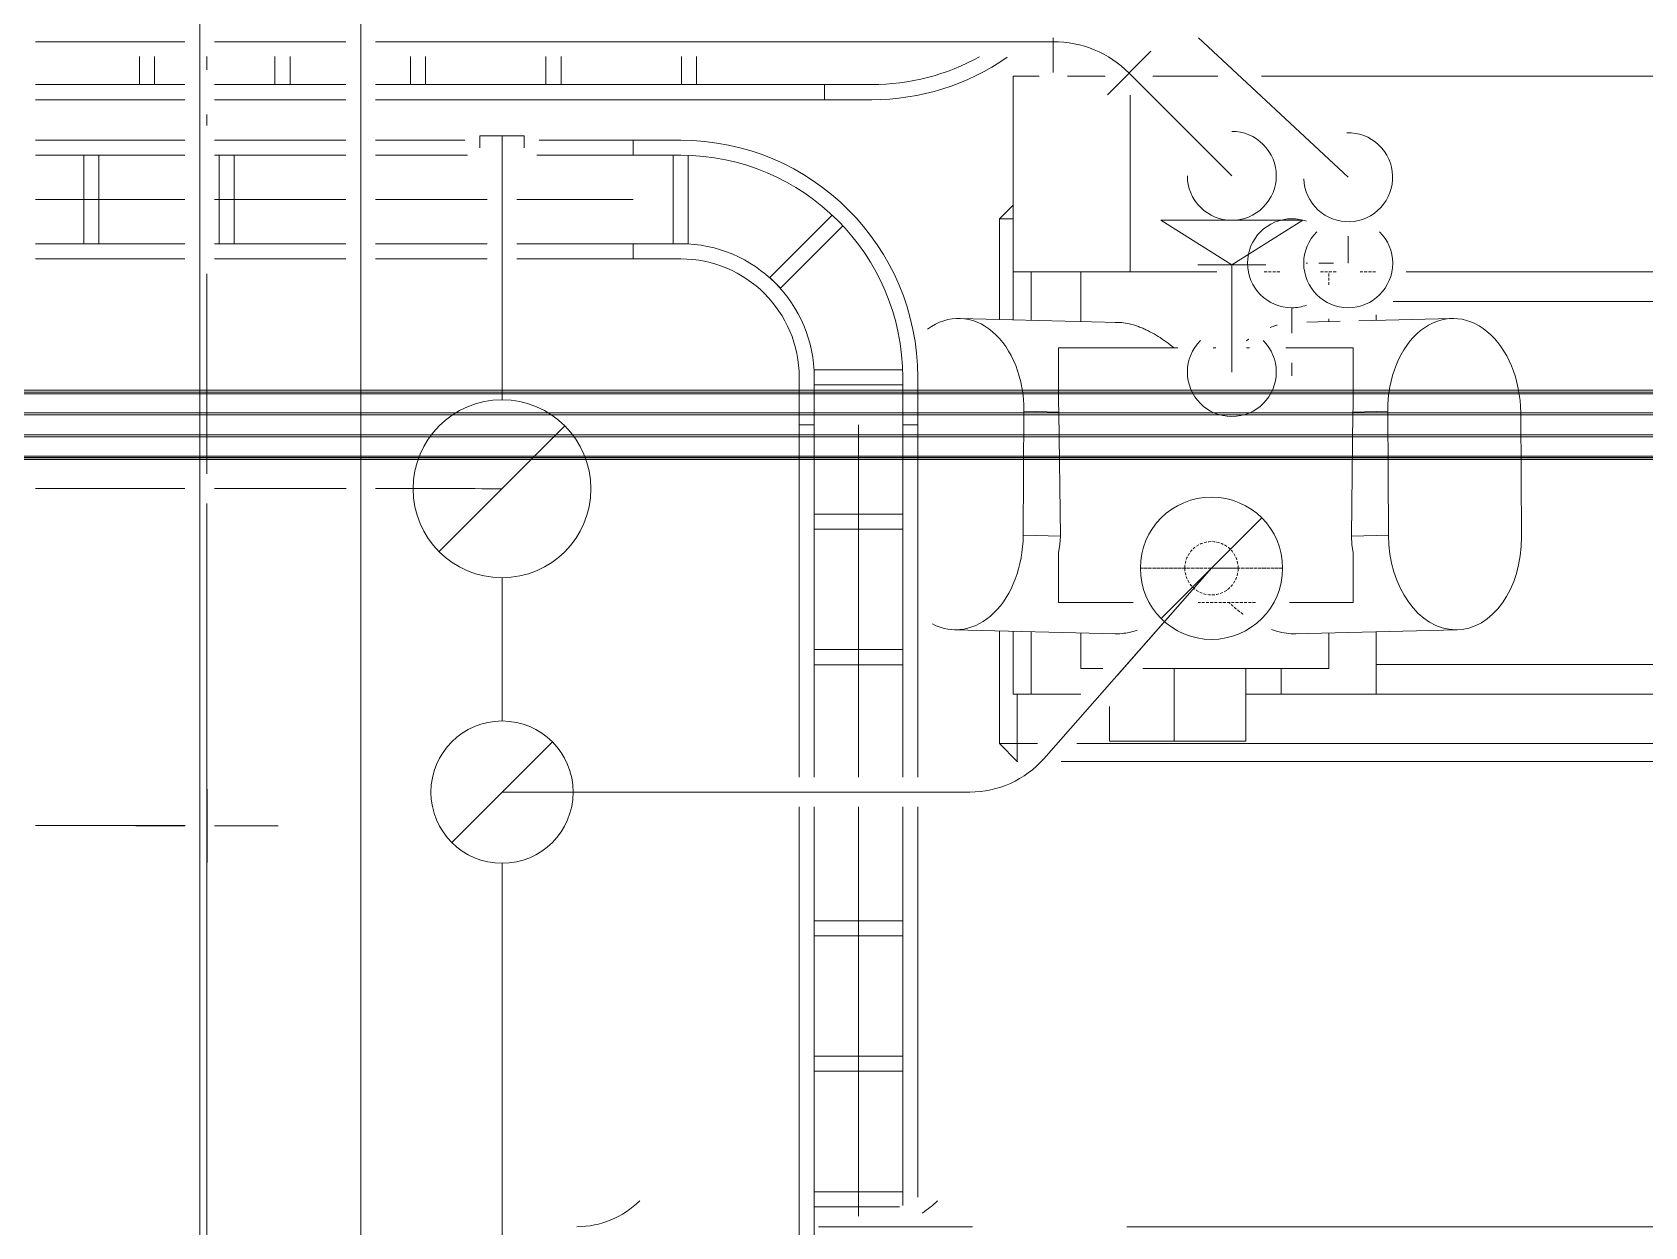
# Model space of a CAD drawing. Header units: centimetres. Extents: x -1906 to 5208, y -261 to 2955.
# Drawn here: x -913.8 to -641.7, y 1739.8 to 1941.3 of the extents above; entities that cross this region are included whole.
import ezdxf

# ---------------------------------------------------------------- set-up
doc = ezdxf.new("R2010")
doc.units = ezdxf.units.CM
doc.linetypes.add('_Overhead', pattern=[0.47625, 0.3175, -0.15875])
doc.linetypes.add('Hidden', pattern=[0.714375, 0.47625, -0.238125])
for name, color, linetype, lineweight in [('A-DETL-HDLN', 7, 'Hidden', 18), ('E-CABL-TRAY', 7, 'Continuous', 18), ('E-CABL-TRAY-CNTR', 7, 'Continuous', 18), ('G-IMPT', 7, 'Continuous', 18), ('M-HVAC-DUCT', 7, 'Continuous', 18), ('P-PIPE', 7, 'Continuous', 18), ('S-BEAM', 7, 'Continuous', 18)]:
    doc.layers.add(name, color=color, linetype=linetype, lineweight=lineweight)
doc.layers.add('M-HVAC-DUCT-ANNO', color=7, linetype='Continuous', lineweight=18, true_color=0x007f00)

# ---------------------------------------------------------------- blocks, each defined once
blk = doc.blocks.new('Costanera Perfil Z - Parametrizado - h_22cm-1724225-N01 - Planta trazado tuberias refrig exist_ - detalle 1')
at = {"layer": 'S-BEAM', "color": 254, "true_color": 0xcccccc}
for p, q in [((-5.84, -2766.13), (-5.84, -4401.91)), ((-5.54, -2766.13), (-5.54, -4401.91)), ((-5.5, -4401.91), (-5.5, -2766.13)), ((-5.26, -2766.13), (-5.26, -4401.91)), ((1.67, -2766.13), (1.67, -4401.91)), ((2.01, -2766.13), (2.01, -4401.91)), ((-2.01, -3579.03), (-2.01, -4366.93)), ((-1.67, -3579.03), (-1.67, -4366.93)), ((5.26, -3579.03), (5.26, -4366.93)), ((5.5, -3579.03), (5.5, -4366.93)), ((5.54, -3579.03), (5.54, -4366.93)), ((5.84, -3579.03), (5.84, -4366.93))]:
    blk.add_line(p, q, dxfattribs=at)
blk = doc.blocks.new('PQ_RVR_EST-01_ZZ_ZZ_MO_T_A_rvt-1-N01 - Planta trazado tuberias refrig exist_ - detalle 1')
at = {"layer": 'S-BEAM', "color": 254, "linetype": '_Overhead', "lineweight": 18, "true_color": 0xd4d4d4, "rotation": 89.99999999999964}
blk.add_blockref('Costanera Perfil Z - Parametrizado - h_22cm-1724225-N01 - Planta trazado tuberias refrig exist_ - detalle 1', (-4513.71, 1875.07), dxfattribs=at)
blk = doc.blocks.new('M_Round Elbow - 1 D 2-1464196-N01 - Planta trazado tuberias refrig exist_ - detalle 1')
at = {"layer": 'M-HVAC-DUCT'}
blk.add_line((-755.09, 1739.83), (-781.09, 1739.83), dxfattribs=at)
blk = doc.blocks.new('EPC_Codo 90_ - Codo 90_-V35-N01 - Planta trazado tuberias refrig exist_ - detalle 1')
at = {"layer": 'E-CABL-TRAY'}
for p, q in [((-7.46, 38), (-10, 38)), ((-10, 38), (-10, 30)), ((-7.46, 30), (-7.46, 38)), ((10, 38), (7.46, 38)), ((7.46, 38), (7.46, 30)), ((10, 30), (10, 38)), ((-7.46, 31.27), (7.46, 31.27)), ((-7.46, 28.73), (-7.46, 30)), ((7.35, 28.73), (-7.46, 28.73)), ((-14.96, 13.16), (-13.16, 14.96)), ((-13.16, 14.96), (-2.71, 4.51)), ((-4.51, 2.71), (-14.96, 13.16)), ((-38, 7.46), (-38, 10)), ((-38, 10), (-30, 10)), ((-30, 7.46), (-38, 7.46)), ((-31.27, -7.46), (-31.27, 7.46)), ((-30, 7.46), (-28.73, 7.46)), ((-28.73, 7.46), (-28.73, -7.35)), ((-38, -10), (-38, -7.46)), ((-38, -7.46), (-30, -7.46)), ((-30, -10), (-38, -10))]:
    blk.add_line(p, q, dxfattribs=at)
for radius, end in [(40, 360), (22.54, 360), (37.46, 0), (20, 0)]:
    blk.add_arc((-30, 30), radius, 270, end, dxfattribs=at)
blk = doc.blocks.new('M_Round Elbow - 1 D-1408893-N01 - Planta trazado tuberias refrig exist_ - detalle 1')
at = {"layer": 'M-HVAC-DUCT', "color": 6, "true_color": 0xff00ff}
for start_param, end_param in [(1.447087, 1.570796), (0.000781, 1.275459)]:
    blk.add_ellipse((-864.5, 1864.29), major_axis=(30, 0), ratio=0.001303, start_param=start_param, end_param=end_param, dxfattribs=at)
blk = doc.blocks.new('M_Round Elbow - 1 D-1415721-N01 - Planta trazado tuberias refrig exist_ - detalle 1')
at = {"layer": 'M-HVAC-DUCT', "color": 6, "true_color": 0xff00ff}
blk.add_line((-674.4, 1366.76), (-658.34, 1348.92), dxfattribs=at)
blk = doc.blocks.new('M_Round Elbow - 1 D-V50-N01 - Planta trazado tuberias refrig exist_ - detalle 1')
at = {"layer": 'M-HVAC-DUCT', "color": 6, "true_color": 0xff00ff}
blk.add_line((-714.79, 1850.89), (-730.66, 1832.88), dxfattribs=at)
blk = doc.blocks.new('EPC_Codo 90_ - Codo 90_-V52-N01 - Planta trazado tuberias refrig exist_ - detalle 1')
at = {"layer": 'E-CABL-TRAY'}
for p, q in [((-12.46, 33), (-15, 33)), ((-15, 33), (-15, 25)), ((-12.46, 25), (-12.46, 33)), ((15, 33), (12.46, 33)), ((12.46, 33), (12.46, 25)), ((15, 25), (15, 33)), ((-17.03, 15.23), (-15.23, 17.03)), ((-15.23, 17.03), (-8.42, 10.22)), ((-33, 12.46), (-33, 15)), ((-33, 15), (-27.1, 15)), ((-12.01, 10.22), (-17.03, 15.23)), ((-27.1, 12.46), (-33, 12.46)), ((-2.26, 0.46), (-2.3, 0.5)), ((1.29, 0.5), (1.34, 0.46)), ((-33, -15), (-33, -12.46)), ((-33, -12.46), (-25, -12.46)), ((-25, -15), (-33, -15))]:
    blk.add_line(p, q, dxfattribs=at)
for radius, start, end in [(10, 286.8776, 0), (12.54, 283.459, 360), (37.46, 343.2188, 0), (40, 337.9082, 360), (37.46, 270, 299.0067), (40, 270, 304.8149)]:
    blk.add_arc((-25, 25), radius, start, end, dxfattribs=at)
blk = doc.blocks.new('M_Round Elbow - 1 D 2-1464179-N01 - Planta trazado tuberias refrig exist_ - detalle 1')
at = {"layer": 'M-HVAC-DUCT'}
blk.add_arc((-6.21, 15), 15, 302.2029, 315, dxfattribs=at)
blk = doc.blocks.new('M_Round Elbow - 1 D 2-V55-N01 - Planta trazado tuberias refrig exist_ - detalle 1')
at = {"layer": 'M-HVAC-DUCT'}
blk.add_arc((-6.21, 15), 15, 270, 315, dxfattribs=at)
blk = doc.blocks.new('Family1 - Part1_dwg-1350417-N01 - Planta trazado tuberias refrig exist_ - detalle 1')
at = {"layer": 'A-DETL-HDLN'}
for p, q in [((-34.1, -47.77), (-34.1, -45.1)), ((-34.1, -54.44), (-34.1, -51.77)), ((-31.88, -53.06), (-34.1, -53.06)), ((-34.1, -63.94), (-34.1, -61.27)), ((-21.24, -66.91), (-21.24, -66.25)), ((21.7, -65.43), (21.7, -75.09)), ((-21.24, -72.57), (-21.24, -71.91))]:
    blk.add_line(p, q, dxfattribs=at)
blk.add_open_spline([(-22.47, -66.92), (-22.56, -66.8), (-22.64, -66.68), (-22.72, -66.56)], degree=3, dxfattribs=at)
blk.add_open_spline([(23.67, -67.5), (23.58, -67.62), (22.98, -68.44), (22.31, -69.23), (21.7, -69.88)], degree=3, knots=[0.8866334, 0.8866334, 0.8866334, 0.8866334, 0.9038462, 1, 1, 1, 1], dxfattribs=at)
at = {"layer": 'G-IMPT'}
for p, q in [((-43.01, 112.4), (-46.01, 109.4)), ((-43.01, 112.4), (45.48, 112.4)), ((-43.01, 112.4), (-43.01, 109.4)), ((45.48, 112.4), (48.48, 109.4)), ((45.48, 112.4), (45.48, 109.4)), ((-46.01, 107.4), (-46.01, 109.4)), ((-43.01, 109.4), (-46.01, 109.4)), ((-43.01, 109.4), (-43.01, 107.4)), ((45.48, 109.4), (-43.01, 109.4)), ((45.48, 106.23), (45.48, 109.4)), ((48.48, 109.4), (45.48, 109.4)), ((48.48, 109.4), (48.48, 106.23)), ((-67.1, 107.4), (-34.1, 107.4)), ((-67.1, 107.4), (-67.1, 87.63)), ((37.16, 107.4), (-34.1, 107.4)), ((-34.1, 87.63), (-34.1, 107.4)), ((33.17, 61.23), (33.17, 106.23)), ((48.95, 106.23), (33.17, 106.23)), ((37.16, 107.4), (37.16, 106.23)), ((48.95, 100.87), (48.95, 106.23)), ((60.45, 106.23), (48.95, 106.23)), ((60.45, 61.23), (60.45, 106.23)), ((-29.1, 74.23), (-29.1, 102.4)), ((-29.1, 102.4), (32.16, 102.4)), ((32.16, 102.4), (32.16, 74.23)), ((33.32, 100.87), (53.84, 100.87)), ((33.32, 66.31), (33.32, 100.87)), ((53.84, 100.87), (53.84, 66.31)), ((-34.1, 87.63), (-67.1, 87.63)), ((-67.1, 87.63), (-67.1, -64.42)), ((-34.1, -40), (-34.1, 87.63)), ((33.17, 74.23), (-34.1, 74.23)), ((21.69, 69.85), (-26.58, 69.85)), ((-26.58, 69.85), (-26.58, 62.99)), ((21.69, 62.99), (21.69, 69.85)), ((-26.58, 65.72), (-34.1, 65.72)), ((28.5, 65.72), (21.69, 65.72)), ((28.5, 65.72), (28.5, 25.17)), ((53.84, 66.31), (33.32, 66.31)), ((48.95, 61.23), (48.95, 66.31)), ((21.69, 62.99), (-26.58, 62.99)), ((33.17, 61.23), (48.95, 61.23)), ((37.16, 58.23), (37.16, 61.23)), ((45.48, -95.55), (45.48, 61.23)), ((48.48, 61.23), (48.48, -98.2)), ((48.95, 61.23), (60.45, 61.23)), ((28.5, 58.23), (37.16, 58.23)), ((32.16, 58.23), (32.16, 32.93)), ((37.16, 58.23), (37.16, 32.93)), ((37.16, 32.93), (28.5, 32.93)), ((37.16, 16.93), (37.16, 32.93)), ((-26.58, 27.89), (21.69, 27.89)), ((-26.58, 27.89), (-26.58, 23.09)), ((21.69, 23.09), (21.69, 27.89)), ((-34.1, 25.17), (-26.58, 25.17)), ((21.69, 25.17), (28.5, 25.17)), ((-26.58, 23.09), (21.69, 23.09)), ((-34.1, 16.93), (37.16, 16.93)), ((-29.1, -42.21), (-29.1, 16.93)), ((32.16, 16.93), (32.16, -45.07)), ((37.16, 16.93), (37.16, -45.07)), ((-10.29, -20.67), (10.64, -20.54)), ((-26.21, -32.27), (-25.83, -48)), ((26.96, -58.85), (26.28, -31.37)), ((10.36, -42.97), (-10.56, -43.09)), ((-10.42, -48.98), (-10.56, -43.09)), ((10.36, -42.97), (10.51, -49.24)), ((-25.88, -45.07), (-26.81, -45.07)), ((37.16, -45.07), (26.61, -45.07)), ((37.16, -61.07), (37.16, -45.07)), ((-21.24, -60.32), (-21.24, -48.92)), ((-21.24, -48.92), (-11.48, -48.92)), ((13.33, -48.92), (21.7, -48.92)), ((21.7, -48.92), (21.7, -59.65)), ((-25.75, -51.15), (-25.61, -56.77)), ((10.51, -49.24), (-10.42, -48.98)), ((-25.68, -53.06), (-26.13, -53.06)), ((32.8, -53.06), (26.8, -53.06)), ((32.8, -84.45), (32.8, -53.06)), ((32.8, -61.07), (37.16, -61.07)), ((37.16, -61.07), (37.16, -67.06)), ((45.08, -67.05), (32.8, -67.05)), ((45.08, -79.13), (45.08, -67.05)), ((-67.1, -71.75), (-67.1, -82.71)), ((-34.1, -86.54), (-34.1, -71.91)), ((-21.24, -98.66), (-21.24, -78.5)), ((45.08, -79.13), (32.8, -79.13)), ((45.08, -79.13), (45.08, -90.06)), ((-34.1, -86.54), (-63.87, -86.54)), ((-34.1, -106.31), (-34.1, -86.54)), ((21.7, -86.03), (21.7, -98.66)), ((-25.56, -88.64), (-26.21, -115.31)), ((26.28, -116.21), (26.95, -88.9)), ((-67.1, -90.76), (-67.1, -97.16)), ((32.8, -94.86), (32.8, -91.17)), ((39.25, -90.06), (45.08, -90.06)), ((-34.1, -94.86), (-25.68, -94.86)), ((26.79, -94.86), (32.8, -94.86)), ((37.16, -103.27), (37.16, -94.88)), ((-11.48, -98.66), (-21.24, -98.66)), ((-10.56, -104.48), (-10.42, -98.6)), ((-10.42, -98.6), (10.51, -98.34)), ((10.51, -98.34), (10.36, -104.61)), ((21.7, -98.66), (13.33, -98.66)), ((-67.1, -101.92), (-67.1, -106.31)), ((-34.1, -103.27), (-25.9, -103.27)), ((26.59, -103.27), (37.16, -103.27)), ((37.16, -103.27), (37.16, -106.31)), ((45.48, -105.6), (45.48, -102.22)), ((-10.56, -104.48), (10.36, -104.61)), ((37.16, -105.6), (45.48, -105.6)), ((48.48, -105.6), (45.48, -108.6)), ((45.48, -105.6), (45.48, -108.6)), ((48.48, -105.6), (45.48, -105.6)), ((48.48, -105.5), (48.48, -105.6)), ((-34.1, -106.31), (-67.1, -106.31)), ((-43.01, -108.6), (-45.3, -106.31)), ((-43.01, -106.31), (-43.01, -108.6)), ((-26.04, -108.6), (-43.01, -108.6)), ((-25.98, -106.31), (-34.1, -106.31)), ((45.48, -108.6), (26.45, -108.6)), ((37.16, -106.31), (26.52, -106.31))]:
    blk.add_line(p, q, dxfattribs=at)
at = {"layer": 'G-IMPT', "flags": 128}
for points in [[(-10.42, -48.98), (-10.95, -48.96), (-11.48, -48.92)], [(13.33, -48.92), (11.93, -49.17), (10.51, -49.24)], [(-11.48, -98.66), (-10.95, -98.61), (-10.42, -98.6)], [(10.51, -98.34), (11.93, -98.41), (13.33, -98.66)]]:
    blk.add_lwpolyline(points, dxfattribs=at)
at = {"layer": 'G-IMPT'}
for centre, major_axis, start_param, end_param in [((-10.43, -31.88), (15.79, 0.39), 1.544617, 4.68621), ((10.5, -31.76), (15.79, 0.39), 4.68621, 7.827802), ((-10.43, -115.7), (-15.79, 0.39), 4.738568, 6.78446), ((10.5, -115.82), (-15.79, 0.39), 2.800301, 4.738568)]:
    blk.add_ellipse(centre, major_axis=major_axis, ratio=0.709832, start_param=start_param, end_param=end_param, dxfattribs=at)
for points, knots in [([(26.92, -58.27), (26.97, -58.74), (26.97, -59.75), (26.72, -61.25), (26.41, -62.26), (26.26, -62.7)], [0.4615385, 0.4615385, 0.4615385, 0.4615385, 0.5384615, 0.6153846, 0.6736566, 0.6736566, 0.6736566, 0.6736566]), ([(-24.69, -62.92), (-24.82, -62.59), (-24.96, -62.21), (-25.08, -61.83), (-25.1, -61.76)], [0.28506902, 0.28506902, 0.28506902, 0.28506902, 0.33333333, 0.34333903, 0.34333903, 0.34333903, 0.34333903]), ([(-25.56, -89.1), (-25.56, -88.94), (-25.56, -88.37), (-25.46, -87.36), (-25.2, -86.23), (-24.9, -85.32), (-24.64, -84.62), (-24.33, -83.92), (-23.88, -82.99), (-22.95, -81.35), (-21.97, -80.01), (-21.24, -79.14)], [0.4861178, 0.4861178, 0.4861178, 0.4861178, 0.5138889, 0.5833333, 0.6527778, 0.6875, 0.7222222, 0.7569444, 0.7916667, 0.8611111, 1, 1, 1, 1]), ([(26.37, -85.36), (26.66, -86.25), (26.97, -87.68), (26.97, -88.97), (26.92, -89.45)], [0.3433017, 0.3433017, 0.3433017, 0.3433017, 0.4615385, 0.5384615, 0.5384615, 0.5384615, 0.5384615])]:
    blk.add_open_spline(points, degree=3, knots=knots, dxfattribs=at)
blk = doc.blocks.new('Family1 - Family1-1350418-N01 - Planta trazado tuberias refrig exist_ - detalle 1')
blk.add_blockref('Family1 - Part1_dwg-1350417-N01 - Planta trazado tuberias refrig exist_ - detalle 1', (0, 0))
blk = doc.blocks.new('M_Round Transition - Angle - Reducción 45_-1419368-N01 - Planta trazado tuberias refrig exist_ - detalle 1')
at = {"layer": 'A-DETL-HDLN', "color": 6, "true_color": 0xff00ff}
for p, q in [((-719.29, 1850.89), (-726.79, 1850.89)), ((-726.79, 1850.89), (-714.8, 1850.89)), ((-714.8, 1850.89), (-719.29, 1850.89)), ((-710.29, 1850.89), (-714.79, 1850.89)), ((-714.79, 1850.89), (-702.79, 1850.89)), ((-702.79, 1850.89), (-710.29, 1850.89))]:
    blk.add_line(p, q, dxfattribs=at)

msp = doc.modelspace()

# ---------------------------------------------------------------- linework, layer by layer
at = {"layer": 'A-DETL-HDLN', "color": 6, "linetype": 'Continuous', "true_color": 0xff00ff}
for p, q in [((-698.84, 1902.33), (-698.58, 1902.33)), ((-696.67, 1902.33), (-694.22, 1902.33)), ((-701.22, 1885.55), (-701.22, 1883.33))]:
    msp.add_line(p, q, dxfattribs=at)
at = {"layer": 'A-DETL-HDLN', "color": 6, "true_color": 0xff00ff}
for start, end in [(0, 180), (180, 0)]:
    msp.add_arc((-714.79, 1850.89), 4.5, start, end, dxfattribs=at)
at = {"layer": 'E-CABL-TRAY'}
for p, q in [((-895.66, 1937.2), (-895.66, 1932.45)), ((-893.12, 1937.2), (-893.12, 1932.45)), ((-872.8, 1937.2), (-872.8, 1932.45)), ((-870.26, 1937.2), (-870.26, 1932.45)), ((-849.94, 1937.2), (-849.94, 1932.45)), ((-847.4, 1937.2), (-847.4, 1932.45)), ((-827.08, 1937.2), (-827.08, 1932.45)), ((-824.54, 1937.2), (-824.54, 1932.45)), ((-804.22, 1937.2), (-804.22, 1932.45)), ((-801.68, 1937.2), (-801.68, 1932.45)), ((-888, 1932.45), (-913.23, 1932.45)), ((-860.82, 1932.45), (-883, 1932.45)), ((-780.09, 1932.45), (-855.82, 1932.45)), ((-780.09, 1932.45), (-780.09, 1929.91)), ((-888, 1929.91), (-913.23, 1929.91)), ((-860.82, 1929.91), (-883, 1929.91)), ((-780.09, 1929.91), (-855.82, 1929.91)), ((-888, 1923.07), (-913.23, 1923.07)), ((-860.82, 1923.07), (-883, 1923.07)), ((-840.74, 1923.07), (-855.82, 1923.07)), ((-812.35, 1923.07), (-828.24, 1923.07)), ((-812.35, 1923.07), (-812.35, 1920.53)), ((-888, 1920.53), (-913.23, 1920.53)), ((-905.06, 1920.53), (-905.06, 1905.61)), ((-902.52, 1920.53), (-902.52, 1905.61)), ((-860.82, 1920.53), (-883, 1920.53)), ((-882.2, 1920.53), (-882.2, 1905.61)), ((-879.66, 1920.53), (-879.66, 1905.61)), ((-840.33, 1920.53), (-855.82, 1920.53)), ((-812.35, 1920.53), (-828.64, 1920.53)), ((-888, 1905.61), (-913.23, 1905.61)), ((-860.82, 1905.61), (-883, 1905.61)), ((-836.99, 1905.61), (-855.82, 1905.61)), ((-812.35, 1905.61), (-831.99, 1905.61)), ((-812.35, 1905.61), (-812.35, 1903.07)), ((-888, 1903.07), (-913.23, 1903.07)), ((-860.82, 1903.07), (-883, 1903.07)), ((-836.99, 1903.07), (-855.82, 1903.07)), ((-812.35, 1903.07), (-831.99, 1903.07)), ((-784.35, 1875.07), (-781.81, 1875.07)), ((-784.35, 1815.63), (-784.35, 1875.07)), ((-781.81, 1815.63), (-781.81, 1875.07)), ((-766.89, 1875.07), (-764.35, 1875.07)), ((-766.89, 1815.63), (-766.89, 1875.07)), ((-764.35, 1815.63), (-764.35, 1875.07)), ((-766.89, 1860.02), (-781.81, 1860.02)), ((-766.89, 1857.48), (-781.81, 1857.48)), ((-766.89, 1837.16), (-781.81, 1837.16)), ((-766.89, 1834.62), (-781.81, 1834.62)), ((-784.35, 1662.72), (-784.35, 1810.63)), ((-781.81, 1662.72), (-781.81, 1810.63)), ((-766.89, 1743.39), (-766.89, 1810.63)), ((-764.35, 1744.81), (-764.35, 1810.63)), ((-766.89, 1791.44), (-781.81, 1791.44)), ((-766.89, 1788.9), (-781.81, 1788.9)), ((-766.89, 1768.58), (-781.81, 1768.58)), ((-766.89, 1766.04), (-781.81, 1766.04)), ((-766.89, 1745.72), (-781.81, 1745.72)), ((-767.41, 1743.18), (-781.81, 1743.18))]:
    msp.add_line(p, q, dxfattribs=at)
at = {"layer": 'E-CABL-TRAY-CNTR'}
for p, q in [((-888, 1913.07), (-913.23, 1913.07)), ((-860.82, 1913.07), (-883, 1913.07)), ((-836.99, 1913.07), (-855.82, 1913.07)), ((-812.35, 1913.07), (-831.99, 1913.07)), ((-774.35, 1815.63), (-774.35, 1875.07)), ((-774.35, 1741.59), (-774.35, 1810.63))]:
    msp.add_line(p, q, dxfattribs=at)
at = {"layer": 'M-HVAC-DUCT', "color": 6, "true_color": 0xff00ff}
for p, q in [((-885.5, 1619.52), (-885.5, 2039.07)), ((-858.32, 1619.53), (-858.32, 2039.07)), ((-838.24, 1923.81), (-838.24, 1921.81)), ((-838.24, 1923.81), (-830.74, 1923.81)), ((-834.49, 1879.29), (-834.49, 1923.81)), ((-830.74, 1923.81), (-830.74, 1921.81)), ((-913.23, 1864.33), (-888, 1864.33)), ((-883, 1864.33), (-860.82, 1864.33)), ((-855.82, 1864.33), (-842.02, 1864.33)), ((-834.49, 1825.13), (-834.49, 1849.29)), ((-743.09, 1818.76), (-719.75, 1845.26)), ((-826.99, 1813.13), (-755.55, 1813.13)), ((-834.49, 1662.72), (-834.49, 1801.13))]:
    msp.add_line(p, q, dxfattribs=at)
at = {"layer": 'M-HVAC-DUCT', "color": 5, "true_color": 0x0000ff}
msp.add_line((-729.09, 1739.83), (-419.59, 1739.83), dxfattribs=at)
at = {"layer": 'M-HVAC-DUCT', "color": 6, "true_color": 0xff00ff}
msp.add_arc((-755.55, 1829.73), 16.6, 270, 318.6262, dxfattribs=at)
at = {"layer": 'M-HVAC-DUCT-ANNO', "color": 6, "true_color": 0xff00ff}
for p, q in [((-823.89, 1874.9), (-845.11, 1853.69)), ((-706.31, 1859.37), (-723.28, 1842.4)), ((-826, 1821.62), (-842.97, 1804.65))]:
    msp.add_line(p, q, dxfattribs=at)
for centre, radius, start, end in [((-834.5, 1864.29), 15, 0, 180), ((-834.5, 1864.29), 15, 180, 0), ((-714.79, 1850.89), 12, 0, 180), ((-714.79, 1850.89), 12, 180, 0), ((-834.49, 1813.13), 12, 0, 180), ((-834.49, 1813.13), 12, 180, 0)]:
    msp.add_arc(centre, radius, start, end, dxfattribs=at)
at = {"layer": 'P-PIPE', "color": 6, "true_color": 0xff00ff}
for p, q in [((-741.49, 1934.51), (-741.49, 1940.37)), ((-716.97, 1940.37), (-691.72, 1916.83)), ((-913.23, 1939.7), (-888, 1939.7)), ((-884.28, 1934.95), (-884.28, 1937.2)), ((-883, 1939.7), (-860.82, 1939.7)), ((-855.82, 1939.7), (-741.49, 1939.7)), ((-732.35, 1930.73), (-725.01, 1938.07)), ((-728.68, 1934.4), (-711.36, 1917.07)), ((-884.28, 1925.57), (-884.28, 1927.41)), ((-723.36, 1909.57), (-711.36, 1902.07)), ((-723.36, 1909.57), (-711.36, 1909.57)), ((-711.36, 1902.07), (-699.36, 1909.57)), ((-711.36, 1909.57), (-699.36, 1909.57)), ((-691.72, 1902.33), (-691.72, 1906.87)), ((-717.11, 1902.07), (-705.61, 1902.07)), ((-711.36, 1902.07), (-711.36, 1883.98)), ((-884.28, 1866.83), (-884.28, 1900.57)), ((-701.22, 1894.83), (-701.22, 1890.55)), ((-884.28, 1814.92), (-884.28, 1861.83)), ((-884.29, 1814.92), (-884.27, 1814.92)), ((-884.28, 1814.92), (-884.28, 1799.92)), ((-884.27, 1813.6), (-884.27, 1801.28)), ((-891.73, 1807.48), (-913.23, 1807.48)), ((-888, 1807.45), (-896.27, 1807.44)), ((-888, 1807.44), (-896.27, 1807.44)), ((-891.73, 1807.47), (-891.73, 1807.49)), ((-888, 1807.46), (-889.97, 1807.46)), ((-889.14, 1807.46), (-888, 1807.46)), ((-884.28, 1807.42), (-884.27, 1807.44)), ((-872.27, 1807.44), (-883, 1807.46)), ((-878.53, 1807.46), (-883, 1807.46)), ((-872.27, 1807.44), (-883, 1807.44)), ((-881.77, 1807.46), (-879.35, 1807.46)), ((-884.29, 1799.92), (-884.27, 1799.92)), ((-884.28, 1668.17), (-884.28, 1799.92))]:
    msp.add_line(p, q, dxfattribs=at)
for centre, radius, start, end in [((-741.49, 1921.59), 18.11, 45, 90), ((-711.36, 1917.07), 7.5, 45, 90), ((-691.72, 1916.83), 7.5, 47, 92), ((-711.36, 1917.07), 7.5, 315, 45), ((-691.72, 1916.83), 7.5, 317, 47), ((-711.36, 1917.07), 7.5, 180, 225), ((-691.72, 1916.83), 7.5, 182, 227), ((-711.36, 1917.07), 7.5, 225, 315), ((-691.72, 1916.83), 7.5, 227, 317), ((-701.22, 1902.33), 7.5, 90, 180), ((-701.22, 1902.33), 7.5, 70.869, 90), ((-691.72, 1902.33), 7.5, 135, 180), ((-691.72, 1902.33), 7.5, 0, 45), ((-701.22, 1902.33), 7.5, 180, 270), ((-691.72, 1902.33), 7.5, 180, 270), ((-691.72, 1902.33), 7.5, 270, 0), ((-701.22, 1902.33), 7.5, 270, 289.131), ((-711.36, 1883.98), 7.5, 135, 180), ((-711.36, 1883.98), 7.5, 0, 45), ((-711.36, 1883.98), 7.5, 180, 270), ((-711.36, 1883.98), 7.5, 270, 0)]:
    msp.add_arc(centre, radius, start, end, dxfattribs=at)
msp.add_ellipse((-891.73, 1807.46), major_axis=(7.48, 0), ratio=0.00241, start_param=1.037947, end_param=1.570796, dxfattribs=at)

# ---------------------------------------------------------------- block references
at = {"lineweight": 5}
msp.add_blockref('PQ_RVR_EST-01_ZZ_ZZ_MO_T_A_rvt-1-N01 - Planta trazado tuberias refrig exist_ - detalle 1', (0, 0), dxfattribs=at)
at = {"layer": 'A-DETL-HDLN', "rotation": 270.0000000000001}
msp.add_blockref('Family1 - Family1-1350418-N01 - Planta trazado tuberias refrig exist_ - detalle 1', (-641.95, 1866.8), dxfattribs=at)
at = {"layer": 'A-DETL-HDLN', "color": 6, "true_color": 0xff00ff}
msp.add_blockref('M_Round Transition - Angle - Reducción 45_-1419368-N01 - Planta trazado tuberias refrig exist_ - detalle 1', (0, 0), dxfattribs=at)
at = {"layer": 'E-CABL-TRAY'}
msp.add_blockref('EPC_Codo 90_ - Codo 90_-V52-N01 - Planta trazado tuberias refrig exist_ - detalle 1', (-747.09, 1944.91), dxfattribs=at)
at = {"layer": 'E-CABL-TRAY', "rotation": 90}
msp.add_blockref('EPC_Codo 90_ - Codo 90_-V35-N01 - Planta trazado tuberias refrig exist_ - detalle 1', (-774.35, 1913.07), dxfattribs=at)
at = {"layer": 'M-HVAC-DUCT', "color": 6, "true_color": 0xff00ff}
for name in ['M_Round Elbow - 1 D-1408893-N01 - Planta trazado tuberias refrig exist_ - detalle 1', 'M_Round Elbow - 1 D-V50-N01 - Planta trazado tuberias refrig exist_ - detalle 1']:
    msp.add_blockref(name, (0, 0), dxfattribs=at)
at = {"layer": 'M-HVAC-DUCT', "color": 6, "true_color": 0xff00ff, "rotation": 228.0000000000001}
msp.add_blockref('M_Round Elbow - 1 D-1415721-N01 - Planta trazado tuberias refrig exist_ - detalle 1', (-2277.45, 2226.5), dxfattribs=at)
at = {"layer": 'M-HVAC-DUCT'}
for name, p in [('M_Round Elbow - 1 D 2-V55-N01 - Planta trazado tuberias refrig exist_ - detalle 1', (-815.64, 1739.83)), ('M_Round Elbow - 1 D 2-1464179-N01 - Planta trazado tuberias refrig exist_ - detalle 1', (-765.4, 1739.83)), ('M_Round Elbow - 1 D 2-1464196-N01 - Planta trazado tuberias refrig exist_ - detalle 1', (0, 0))]:
    msp.add_blockref(name, p, dxfattribs=at)

doc.saveas('drawing.dxf')
